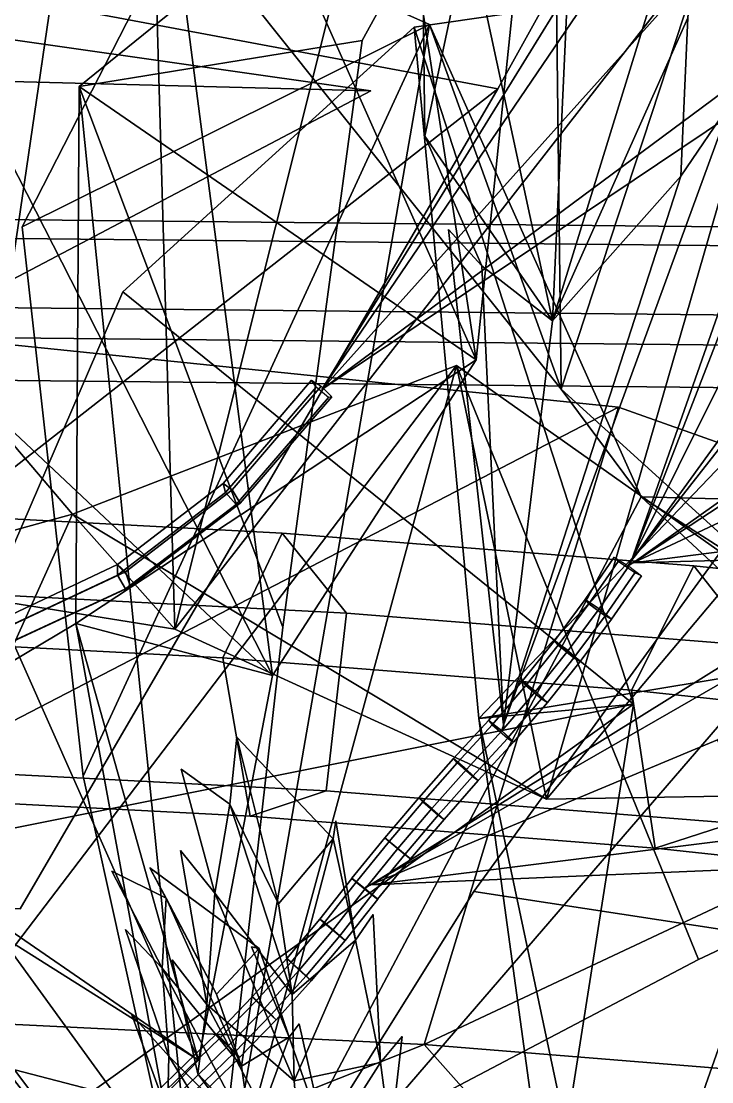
# Model space of a CAD drawing. Header units: metres. Extents: x -317 to 277, y -489 to 236.
# Drawn here: x 119.99 to 126.34, y -46.62 to -36.87 of the extents above; entities that cross this region are included whole.
import ezdxf

# ---------------------------------------------------------------- set-up
doc = ezdxf.new("R2010")
doc.units = ezdxf.units.M

msp = doc.modelspace()

# ---------------------------------------------------------------- linework, layer by layer
at = {"layer": 'Newplan_1Pdncle', "color": 3}
for points in [[(113.0661, -38.6264, 348.6104), (133.7614, -38.8333, 359.8993), (133.3191, -39.0024, 360.707), (112.6239, -38.7954, 349.418)], [(113.2667, -39.4394, 348.2277), (133.962, -39.6463, 359.5167), (133.7614, -38.8333, 359.8993), (113.0661, -38.6264, 348.6104)], [(112.6239, -38.7954, 349.418), (133.3191, -39.0024, 360.707), (133.257, -39.9158, 360.8041), (112.5617, -39.7088, 349.5152)], [(112.9568, -40.1046, 348.7837), (133.6521, -40.3115, 360.0727), (133.962, -39.6463, 359.5167), (113.2667, -39.4394, 348.2277)], [(112.5617, -39.7088, 349.5152), (133.257, -39.9158, 360.8041), (133.6521, -40.3115, 360.0727), (112.9568, -40.1046, 348.7837)], [(121.431, -48.1221, 417.9456), (141.0675, -45.5434, 430.7338), (140.8973, -46.3595, 431.1598), (121.2608, -48.9382, 418.3716)], [(121.9403, -48.2989, 417.1993), (141.5768, -45.7202, 429.9874), (141.0675, -45.5434, 430.7338), (121.431, -48.1221, 417.9456)], [(122.0865, -49.2069, 417.1579), (141.723, -46.6283, 429.946), (141.5768, -45.7202, 429.9874), (121.9403, -48.2989, 417.1993)], [(121.2608, -48.9382, 418.3716), (140.8973, -46.3595, 431.1598), (141.3055, -47.02117, 430.6664), (121.6689, -49.5998, 417.8783)]]:
    msp.add_3dface(points, dxfattribs=at)
at = {"layer": 'Newplan_Leaf', "color": 3}
for points in [[(122.7559, -40.2575, 302.8503), (148.5622, 1.5883, 324.7679), (147.3589, -4.05095, 317.9707)], [(122.7559, -40.2575, 302.8503), (147.3589, -4.05095, 317.9707), (148.5622, 1.5883, 324.7679)], [(147.3589, -4.05095, 317.9707), (145.3468, -15.04959, 301.2146), (122.7559, -40.2575, 302.8503)], [(147.3589, -4.05095, 317.9707), (122.7559, -40.2575, 302.8503), (145.3468, -15.04959, 301.2146)], [(156.9978, -14.8425, 284.7831), (162.2432, -13.7288, 277.663), (122.7559, -40.2575, 302.8503)], [(156.9978, -14.8425, 284.7831), (122.7559, -40.2575, 302.8503), (162.2432, -13.7288, 277.663)], [(122.7559, -40.2575, 302.8503), (145.3468, -15.04959, 301.2146), (156.9978, -14.8425, 284.7831)], [(122.7559, -40.2575, 302.8503), (156.9978, -14.8425, 284.7831), (145.3468, -15.04959, 301.2146)], [(99.2303, -34.08637, 293.8626), (123.2067, -37.5121, 295.3058), (92.8575, -36.7223, 279.0365)], [(99.2303, -34.08637, 293.8626), (92.8575, -36.7223, 279.0365), (123.2067, -37.5121, 295.3058)], [(124.8742, -39.6252, 417.0715), (126.2846, -35.05233, 415.9833), (126.1188, -36.8389, 415.1899)], [(124.8742, -39.6252, 417.0715), (126.1188, -36.8389, 415.1899), (126.2846, -35.05233, 415.9833)], [(124.8742, -39.6252, 417.0715), (125.0077, -36.7487, 417.7891), (126.2846, -35.05233, 415.9833)], [(124.8742, -39.6252, 417.0715), (126.2846, -35.05233, 415.9833), (125.0077, -36.7487, 417.7891)], [(123.7009, -37.9274, 420.003), (123.6677, -35.1107, 421.2354), (124.1025, -36.03465, 420.3268)], [(123.7009, -37.9274, 420.003), (124.1025, -36.03465, 420.3268), (123.6677, -35.1107, 421.2354)], [(123.7009, -37.9274, 420.003), (124.1025, -36.03465, 420.3268), (124.8742, -39.6252, 417.0715)], [(123.7009, -37.9274, 420.003), (124.8742, -39.6252, 417.0715), (124.1025, -36.03465, 420.3268)], [(124.1025, -36.03465, 420.3268), (125.0077, -36.7487, 417.7891), (124.8742, -39.6252, 417.0715)], [(124.1025, -36.03465, 420.3268), (124.8742, -39.6252, 417.0715), (125.0077, -36.7487, 417.7891)], [(125.6003, -41.8278, 415.8676), (127.4819, -36.4649, 418.2879), (127.4321, -37.1123, 417.4975)], [(125.6003, -41.8278, 415.8676), (127.4321, -37.1123, 417.4975), (127.4819, -36.4649, 418.2879)], [(92.8575, -36.7223, 279.0365), (123.2067, -37.5121, 295.3058), (105.2409, -46.974, 282.0248)], [(92.8575, -36.7223, 279.0365), (105.2409, -46.974, 282.0248), (123.2067, -37.5121, 295.3058)], [(124.8742, -39.6252, 417.0715), (126.1188, -36.8389, 415.1899), (126.0537, -38.2962, 415.5928)], [(124.8742, -39.6252, 417.0715), (126.0537, -38.2962, 415.5928), (126.1188, -36.8389, 415.1899)], [(127.4321, -37.1123, 417.4975), (127.329, -38.3582, 415.553), (125.6003, -41.8278, 415.8676)], [(127.4321, -37.1123, 417.4975), (125.6003, -41.8278, 415.8676), (127.329, -38.3582, 415.553)], [(126.0537, -38.2962, 415.5928), (126.5153, -37.6161, 414.9838), (124.4255, -43.3386, 416.0063)], [(126.0537, -38.2962, 415.5928), (124.4255, -43.3386, 416.0063), (126.5153, -37.6161, 414.9838)], [(128.4063, -37.956, 413.5476), (128.8647, -37.6623, 412.6815), (125.6003, -41.8278, 415.8676)], [(128.4063, -37.956, 413.5476), (125.6003, -41.8278, 415.8676), (128.8647, -37.6623, 412.6815)], [(124.2255, -39.1192, 419.2319), (123.7009, -37.9274, 420.003), (124.8742, -39.6252, 417.0715)], [(124.2255, -39.1192, 419.2319), (124.8742, -39.6252, 417.0715), (123.7009, -37.9274, 420.003)], [(125.6003, -41.8278, 415.8676), (127.329, -38.3582, 415.553), (128.4063, -37.956, 413.5476)], [(125.6003, -41.8278, 415.8676), (128.4063, -37.956, 413.5476), (127.329, -38.3582, 415.553)], [(124.4255, -43.3386, 416.0063), (124.8742, -39.6252, 417.0715), (126.0537, -38.2962, 415.5928)], [(124.4255, -43.3386, 416.0063), (126.0537, -38.2962, 415.5928), (124.8742, -39.6252, 417.0715)], [(125.616, -41.849, 415.8484), (130.6368, -38.2809, 415.3797), (130.001, -38.9745, 414.9783)], [(125.616, -41.849, 415.8484), (130.001, -38.9745, 414.9783), (130.6368, -38.2809, 415.3797)], [(124.4255, -43.3386, 416.0063), (123.9205, -38.7843, 420.149), (124.2255, -39.1192, 419.2319)], [(124.4255, -43.3386, 416.0063), (124.2255, -39.1192, 419.2319), (123.9205, -38.7843, 420.149)], [(130.001, -38.9745, 414.9783), (128.6269, -40.4376, 413.8315), (125.616, -41.849, 415.8484)], [(130.001, -38.9745, 414.9783), (125.616, -41.849, 415.8484), (128.6269, -40.4376, 413.8315)], [(124.2255, -39.1192, 419.2319), (124.8742, -39.6252, 417.0715), (124.4255, -43.3386, 416.0063)], [(124.2255, -39.1192, 419.2319), (124.4255, -43.3386, 416.0063), (124.8742, -39.6252, 417.0715)], [(125.616, -41.849, 415.8484), (128.6269, -40.4376, 413.8315), (128.9985, -41.4186, 411.7714)], [(125.616, -41.849, 415.8484), (128.9985, -41.4186, 411.7714), (128.6269, -40.4376, 413.8315)], [(128.9985, -41.4186, 411.7714), (129.2139, -41.7499, 410.8279), (125.616, -41.849, 415.8484)], [(128.9985, -41.4186, 411.7714), (125.616, -41.849, 415.8484), (129.2139, -41.7499, 410.8279)], [(123.2034, -44.8113, 416.0352), (128.4437, -41.5405, 416.0246), (127.7896, -42.1692, 415.5521)], [(123.2034, -44.8113, 416.0352), (127.7896, -42.1692, 415.5521), (128.4437, -41.5405, 416.0246)], [(127.7896, -42.1692, 415.5521), (126.3927, -43.4764, 414.2544), (123.2034, -44.8113, 416.0352)], [(127.7896, -42.1692, 415.5521), (123.2034, -44.8113, 416.0352), (126.3927, -43.4764, 414.2544)], [(122.3581, -44.9843, 424.7497), (121.976, -43.4536, 426.2123), (121.9106, -44.06969, 424.8293)], [(122.3581, -44.9843, 424.7497), (121.9106, -44.06969, 424.8293), (121.976, -43.4536, 426.2123)], [(122.8595, -44.3859, 425.4082), (121.976, -43.4536, 426.2123), (122.3581, -44.9843, 424.7497)], [(122.8595, -44.3859, 425.4082), (122.3581, -44.9843, 424.7497), (121.976, -43.4536, 426.2123)], [(123.2034, -44.8113, 416.0352), (126.3927, -43.4764, 414.2544), (126.8119, -44.3593, 412.1594)], [(123.2034, -44.8113, 416.0352), (126.8119, -44.3593, 412.1594), (126.3927, -43.4764, 414.2544)], [(121.9106, -44.06969, 424.8293), (121.4619, -43.7466, 425.1645), (121.7717, -44.8876, 424.1906)], [(121.9106, -44.06969, 424.8293), (121.7717, -44.8876, 424.1906), (121.4619, -43.7466, 425.1645)], [(122.4818, -45.8198, 424.0905), (121.9106, -44.06969, 424.8293), (121.7717, -44.8876, 424.1906)], [(122.4818, -45.8198, 424.0905), (121.7717, -44.8876, 424.1906), (121.9106, -44.06969, 424.8293)], [(122.4818, -45.8198, 424.0905), (122.3581, -44.9843, 424.7497), (121.9106, -44.06969, 424.8293)], [(122.4818, -45.8198, 424.0905), (121.9106, -44.06969, 424.8293), (122.3581, -44.9843, 424.7497)], [(123.0657, -45.3188, 424.98), (122.8853, -44.221, 426.0329), (122.8595, -44.3859, 425.4082)], [(123.0657, -45.3188, 424.98), (122.8595, -44.3859, 425.4082), (122.8853, -44.221, 426.0329)], [(126.8119, -44.3593, 412.1594), (127.0559, -44.649, 411.2091), (123.2034, -44.8113, 416.0352)], [(126.8119, -44.3593, 412.1594), (123.2034, -44.8113, 416.0352), (127.0559, -44.649, 411.2091)], [(122.8595, -44.3859, 425.4082), (122.3581, -44.9843, 424.7497), (122.4818, -45.8198, 424.0905)], [(122.8595, -44.3859, 425.4082), (122.4818, -45.8198, 424.0905), (122.3581, -44.9843, 424.7497)], [(123.0657, -45.3188, 424.98), (122.8595, -44.3859, 425.4082), (122.4818, -45.8198, 424.0905)], [(123.0657, -45.3188, 424.98), (122.4818, -45.8198, 424.0905), (122.8595, -44.3859, 425.4082)], [(121.7717, -44.8876, 424.1906), (121.458, -44.4932, 424.3435), (121.7004, -45.9111, 423.3815)], [(121.7717, -44.8876, 424.1906), (121.7004, -45.9111, 423.3815), (121.458, -44.4932, 424.3435)], [(122.1797, -45.3966, 424.8815), (121.1769, -44.6529, 425.7405), (121.7879, -45.8148, 424.0361)], [(122.1797, -45.3966, 424.8815), (121.7879, -45.8148, 424.0361), (121.1769, -44.6529, 425.7405)], [(121.7879, -45.8148, 424.0361), (121.1769, -44.6529, 425.7405), (121.3243, -44.9323, 424.2584)], [(121.7879, -45.8148, 424.0361), (121.3243, -44.9323, 424.2584), (121.1769, -44.6529, 425.7405)], [(121.3243, -44.9323, 424.2584), (120.8274, -44.6842, 424.5895), (121.2902, -45.5776, 423.4346)], [(121.3243, -44.9323, 424.2584), (121.2902, -45.5776, 423.4346), (120.8274, -44.6842, 424.5895)], [(106.7797, -44.7755, 308.9688), (149.4775, -76.1953, 318.3027), (141.5044, -74.9105, 314.5304)], [(106.7797, -44.7755, 308.9688), (141.5044, -74.9105, 314.5304), (149.4775, -76.1953, 318.3027)], [(141.5044, -74.9105, 314.5304), (124.2001, -73.4701, 304.3191), (106.7797, -44.7755, 308.9688)], [(141.5044, -74.9105, 314.5304), (106.7797, -44.7755, 308.9688), (124.2001, -73.4701, 304.3191)], [(106.7797, -44.7755, 308.9688), (124.2001, -73.4701, 304.3191), (114.5962, -87.9374, 294.1091)], [(106.7797, -44.7755, 308.9688), (114.5962, -87.9374, 294.1091), (124.2001, -73.4701, 304.3191)], [(122.0167, -46.4789, 423.2271), (121.3243, -44.9323, 424.2584), (121.2902, -45.5776, 423.4346)], [(122.0167, -46.4789, 423.2271), (121.2902, -45.5776, 423.4346), (121.3243, -44.9323, 424.2584)], [(122.0167, -46.4789, 423.2271), (121.7879, -45.8148, 424.0361), (121.3243, -44.9323, 424.2584)], [(122.0167, -46.4789, 423.2271), (121.3243, -44.9323, 424.2584), (121.7879, -45.8148, 424.0361)], [(122.5001, -46.6137, 423.6268), (121.7717, -44.8876, 424.1906), (121.7004, -45.9111, 423.3815)], [(122.5001, -46.6137, 423.6268), (121.7004, -45.9111, 423.3815), (121.7717, -44.8876, 424.1906)], [(122.5001, -46.6137, 423.6268), (122.4818, -45.8198, 424.0905), (121.7717, -44.8876, 424.1906)], [(122.5001, -46.6137, 423.6268), (121.7717, -44.8876, 424.1906), (122.4818, -45.8198, 424.0905)], [(123.2963, -46.443, 424.3551), (123.2265, -45.08262, 425.4224), (123.0657, -45.3188, 424.98)], [(123.2963, -46.443, 424.3551), (123.0657, -45.3188, 424.98), (123.2265, -45.08262, 425.4224)], [(121.2902, -45.5776, 423.4346), (120.9533, -45.2214, 423.6267), (121.3504, -46.3854, 422.4092)], [(121.2902, -45.5776, 423.4346), (121.3504, -46.3854, 422.4092), (120.9533, -45.2214, 423.6267)], [(123.0657, -45.3188, 424.98), (122.4818, -45.8198, 424.0905), (122.5001, -46.6137, 423.6268)], [(123.0657, -45.3188, 424.98), (122.5001, -46.6137, 423.6268), (122.4818, -45.8198, 424.0905)], [(123.2963, -46.443, 424.3551), (123.0657, -45.3188, 424.98), (122.5001, -46.6137, 423.6268)], [(123.2963, -46.443, 424.3551), (122.5001, -46.6137, 423.6268), (123.0657, -45.3188, 424.98)], [(122.1797, -45.3966, 424.8815), (121.7879, -45.8148, 424.0361), (122.0167, -46.4789, 423.2271)], [(122.1797, -45.3966, 424.8815), (122.0167, -46.4789, 423.2271), (121.7879, -45.8148, 424.0361)], [(122.4567, -46.2107, 424.2843), (122.1797, -45.3966, 424.8815), (122.0167, -46.4789, 423.2271)], [(122.4567, -46.2107, 424.2843), (122.0167, -46.4789, 423.2271), (122.1797, -45.3966, 424.8815)], [(122.4567, -46.2107, 424.2843), (122.1106, -45.3806, 425.5242), (122.1797, -45.3966, 424.8815)], [(122.4567, -46.2107, 424.2843), (122.1797, -45.3966, 424.8815), (122.1106, -45.3806, 425.5242)], [(121.7004, -45.9111, 423.3815), (121.3801, -45.499, 423.5023), (121.6168, -46.5489, 422.9602)], [(121.7004, -45.9111, 423.3815), (121.6168, -46.5489, 422.9602), (121.3801, -45.499, 423.5023)], [(122.1118, -47.1451, 422.6002), (121.2902, -45.5776, 423.4346), (121.3504, -46.3854, 422.4092)], [(122.1118, -47.1451, 422.6002), (121.3504, -46.3854, 422.4092), (121.2902, -45.5776, 423.4346)], [(122.1118, -47.1451, 422.6002), (122.0167, -46.4789, 423.2271), (121.2902, -45.5776, 423.4346)], [(122.1118, -47.1451, 422.6002), (121.2902, -45.5776, 423.4346), (122.0167, -46.4789, 423.2271)], [(122.5792, -47.5727, 422.9732), (121.7004, -45.9111, 423.3815), (121.6168, -46.5489, 422.9602)], [(122.5792, -47.5727, 422.9732), (121.6168, -46.5489, 422.9602), (121.7004, -45.9111, 423.3815)], [(122.5792, -47.5727, 422.9732), (122.5001, -46.6137, 423.6268), (121.7004, -45.9111, 423.3815)], [(122.5792, -47.5727, 422.9732), (121.7004, -45.9111, 423.3815), (122.5001, -46.6137, 423.6268)], [(121.3504, -46.3854, 422.4092), (121.0115, -46.00445, 422.5737), (121.3369, -46.9068, 421.8443)], [(121.3504, -46.3854, 422.4092), (121.3369, -46.9068, 421.8443), (121.0115, -46.00445, 422.5737)], [(122.7891, -47.1662, 423.4572), (122.5475, -46.0867, 424.788), (122.4567, -46.2107, 424.2843)], [(122.7891, -47.1662, 423.4572), (122.4567, -46.2107, 424.2843), (122.5475, -46.0867, 424.788)], [(122.4567, -46.2107, 424.2843), (122.0167, -46.4789, 423.2271), (122.1118, -47.1451, 422.6002)], [(122.4567, -46.2107, 424.2843), (122.1118, -47.1451, 422.6002), (122.0167, -46.4789, 423.2271)], [(122.7891, -47.1662, 423.4572), (122.4567, -46.2107, 424.2843), (122.1118, -47.1451, 422.6002)], [(122.7891, -47.1662, 423.4572), (122.1118, -47.1451, 422.6002), (122.4567, -46.2107, 424.2843)], [(123.3853, -47.1383, 424.0391), (123.4936, -46.2034, 424.7917), (123.2963, -46.443, 424.3551)], [(123.3853, -47.1383, 424.0391), (123.2963, -46.443, 424.3551), (123.4936, -46.2034, 424.7917)], [(122.297, -47.9295, 421.7616), (121.3504, -46.3854, 422.4092), (121.3369, -46.9068, 421.8443)], [(122.297, -47.9295, 421.7616), (121.3369, -46.9068, 421.8443), (121.3504, -46.3854, 422.4092)], [(122.297, -47.9295, 421.7616), (122.1118, -47.1451, 422.6002), (121.3504, -46.3854, 422.4092)], [(122.297, -47.9295, 421.7616), (121.3504, -46.3854, 422.4092), (122.1118, -47.1451, 422.6002)], [(123.2963, -46.443, 424.3551), (122.5001, -46.6137, 423.6268), (122.5792, -47.5727, 422.9732)], [(123.2963, -46.443, 424.3551), (122.5792, -47.5727, 422.9732), (122.5001, -46.6137, 423.6268)], [(123.3853, -47.1383, 424.0391), (123.2963, -46.443, 424.3551), (122.5792, -47.5727, 422.9732)], [(123.3853, -47.1383, 424.0391), (122.5792, -47.5727, 422.9732), (123.2963, -46.443, 424.3551)], [(122.5792, -47.5727, 422.9732), (121.6168, -46.5489, 422.9602), (121.9392, -46.9841, 422.7184)], [(122.5792, -47.5727, 422.9732), (121.9392, -46.9841, 422.7184), (121.6168, -46.5489, 422.9602)]]:
    msp.add_3dface(points, dxfattribs=at)
at = {"layer": 'Newplan_Mrstm', "color": 3}
for points in [[(124.1749, -39.9828, 420.6653), (122.2949, -27.6899, 422.2792), (120.994, -32.8149, 426.6087)], [(124.1749, -39.9828, 420.6653), (120.994, -32.8149, 426.6087), (122.2949, -27.6899, 422.2792)], [(121.405, -42.46, 416.5986), (125.1061, -27.6619, 415.6104), (121.1165, -32.5258, 419.9785)], [(121.405, -42.46, 416.5986), (121.1165, -32.5258, 419.9785), (125.1061, -27.6619, 415.6104)], [(127.5472, -34.5739, 413.3925), (125.1061, -27.6619, 415.6104), (121.405, -42.46, 416.5986)], [(127.5472, -34.5739, 413.3925), (121.405, -42.46, 416.5986), (125.1061, -27.6619, 415.6104)], [(124.791, -34.01839, 416.3513), (122.2949, -27.6899, 422.2792), (124.1749, -39.9828, 420.6653)], [(124.791, -34.01839, 416.3513), (124.1749, -39.9828, 420.6653), (122.2949, -27.6899, 422.2792)], [(124.9543, -40.2547, 420.7049), (124.8093, -28.02699, 421.2982), (121.4727, -35.8859, 424.3602)], [(124.9543, -40.2547, 420.7049), (121.4727, -35.8859, 424.3602), (124.8093, -28.02699, 421.2982)], [(127.8078, -31.5652, 417.0756), (124.8093, -28.02699, 421.2982), (124.9543, -40.2547, 420.7049)], [(127.8078, -31.5652, 417.0756), (124.9543, -40.2547, 420.7049), (124.8093, -28.02699, 421.2982)], [(121.1165, -32.5258, 419.9785), (116.8332, -30.444, 424.0601), (118.3886, -41.9758, 420.2538)], [(121.1165, -32.5258, 419.9785), (118.3886, -41.9758, 420.2538), (116.8332, -30.444, 424.0601)], [(120.4884, -35.1634, 418.0746), (117.8866, -31.04123, 425.6679), (119.4614, -42.1829, 420.1328)], [(120.4884, -35.1634, 418.0746), (119.4614, -42.1829, 420.1328), (117.8866, -31.04123, 425.6679)], [(126.892, -42.01679, 416.7257), (127.8078, -31.5652, 417.0756), (124.9543, -40.2547, 420.7049)], [(126.892, -42.01679, 416.7257), (124.9543, -40.2547, 420.7049), (127.8078, -31.5652, 417.0756)], [(120.994, -32.8149, 426.6087), (116.6569, -31.8079, 432.8401), (122.3031, -42.8845, 423.947)], [(120.994, -32.8149, 426.6087), (122.3031, -42.8845, 423.947), (116.6569, -31.8079, 432.8401)], [(122.3031, -42.8845, 423.947), (116.6569, -31.8079, 432.8401), (118.4416, -39.2538, 433.008)], [(122.3031, -42.8845, 423.947), (118.4416, -39.2538, 433.008), (116.6569, -31.8079, 432.8401)], [(124.373, -37.4925, 401.5409), (127.2916, -32.2315, 404.283), (119.5222, -36.5824, 406.2679)], [(124.373, -37.4925, 401.5409), (119.5222, -36.5824, 406.2679), (127.2916, -32.2315, 404.283)], [(121.405, -42.46, 416.5986), (121.1165, -32.5258, 419.9785), (118.3886, -41.9758, 420.2538)], [(121.405, -42.46, 416.5986), (118.3886, -41.9758, 420.2538), (121.1165, -32.5258, 419.9785)], [(124.1749, -39.9828, 420.6653), (120.994, -32.8149, 426.6087), (122.3031, -42.8845, 423.947)], [(124.1749, -39.9828, 420.6653), (122.3031, -42.8845, 423.947), (120.994, -32.8149, 426.6087)], [(120.5274, -37.4698, 421.7389), (124.791, -34.01839, 416.3513), (124.1749, -39.9828, 420.6653)], [(120.5274, -37.4698, 421.7389), (124.1749, -39.9828, 420.6653), (124.791, -34.01839, 416.3513)], [(123.1276, -37.04792, 415.1409), (124.791, -34.01839, 416.3513), (120.5274, -37.4698, 421.7389)], [(123.1276, -37.04792, 415.1409), (120.5274, -37.4698, 421.7389), (124.791, -34.01839, 416.3513)], [(124.8194, -44.02406, 413.6678), (127.5472, -34.5739, 413.3925), (121.405, -42.46, 416.5986)], [(124.8194, -44.02406, 413.6678), (121.405, -42.46, 416.5986), (127.5472, -34.5739, 413.3925)], [(124.8194, -44.02406, 413.6678), (132.1383, -35.3186, 408.3855), (127.5472, -34.5739, 413.3925)], [(124.8194, -44.02406, 413.6678), (127.5472, -34.5739, 413.3925), (132.1383, -35.3186, 408.3855)], [(115.8435, -39.998, 421.8387), (120.4884, -35.1634, 418.0746), (119.4614, -42.1829, 420.1328)], [(115.8435, -39.998, 421.8387), (119.4614, -42.1829, 420.1328), (120.4884, -35.1634, 418.0746)], [(118.7961, -37.5407, 415.8623), (120.4884, -35.1634, 418.0746), (115.8435, -39.998, 421.8387)], [(118.7961, -37.5407, 415.8623), (115.8435, -39.998, 421.8387), (120.4884, -35.1634, 418.0746)], [(129.5171, -43.9427, 407.968), (132.1383, -35.3186, 408.3855), (124.8194, -44.02406, 413.6678)], [(129.5171, -43.9427, 407.968), (124.8194, -44.02406, 413.6678), (132.1383, -35.3186, 408.3855)], [(124.1979, -43.2808, 413.1483), (131.3465, -35.8038, 406.5998), (123.6046, -36.9259, 411.1906)], [(124.1979, -43.2808, 413.1483), (123.6046, -36.9259, 411.1906), (131.3465, -35.8038, 406.5998)], [(132.1291, -41.9651, 407.475), (131.3465, -35.8038, 406.5998), (124.1979, -43.2808, 413.1483)], [(132.1291, -41.9651, 407.475), (124.1979, -43.2808, 413.1483), (131.3465, -35.8038, 406.5998)], [(123.7462, -36.9022, 417.8634), (121.4727, -35.8859, 424.3602), (120.0027, -38.7618, 422.7189)], [(123.7462, -36.9022, 417.8634), (120.0027, -38.7618, 422.7189), (121.4727, -35.8859, 424.3602)], [(124.9543, -40.2547, 420.7049), (121.4727, -35.8859, 424.3602), (123.7462, -36.9022, 417.8634)], [(124.9543, -40.2547, 420.7049), (123.7462, -36.9022, 417.8634), (121.4727, -35.8859, 424.3602)], [(114.7709, -45.00871, 404.4669), (124.373, -37.4925, 401.5409), (119.5222, -36.5824, 406.2679)], [(114.7709, -45.00871, 404.4669), (119.5222, -36.5824, 406.2679), (124.373, -37.4925, 401.5409)], [(123.7462, -36.9022, 417.8634), (120.0027, -38.7618, 422.7189), (120.5627, -43.8121, 419.9272)], [(123.7462, -36.9022, 417.8634), (120.5627, -43.8121, 419.9272), (120.0027, -38.7618, 422.7189)], [(123.7462, -36.9022, 417.8634), (120.5627, -43.8121, 419.9272), (121.6758, -48.8316, 417.7129)], [(123.7462, -36.9022, 417.8634), (121.6758, -48.8316, 417.7129), (120.5627, -43.8121, 419.9272)], [(125.6184, -43.1496, 408.8196), (123.6046, -36.9259, 411.1906), (120.9271, -39.3572, 410.9779)], [(125.6184, -43.1496, 408.8196), (120.9271, -39.3572, 410.9779), (123.6046, -36.9259, 411.1906)], [(125.6904, -41.244, 415.4945), (123.7462, -36.9022, 417.8634), (121.6758, -48.8316, 417.7129)], [(125.6904, -41.244, 415.4945), (121.6758, -48.8316, 417.7129), (123.7462, -36.9022, 417.8634)], [(124.1979, -43.2808, 413.1483), (123.6046, -36.9259, 411.1906), (125.6184, -43.1496, 408.8196)], [(124.1979, -43.2808, 413.1483), (125.6184, -43.1496, 408.8196), (123.6046, -36.9259, 411.1906)], [(125.6904, -41.244, 415.4945), (124.9543, -40.2547, 420.7049), (123.7462, -36.9022, 417.8634)], [(125.6904, -41.244, 415.4945), (123.7462, -36.9022, 417.8634), (124.9543, -40.2547, 420.7049)], [(122.3961, -42.4404, 415.5375), (123.1276, -37.04792, 415.1409), (120.5274, -37.4698, 421.7389)], [(122.3961, -42.4404, 415.5375), (120.5274, -37.4698, 421.7389), (123.1276, -37.04792, 415.1409)], [(119.9848, -45.03202, 399.2344), (124.373, -37.4925, 401.5409), (114.7709, -45.00871, 404.4669)], [(119.9848, -45.03202, 399.2344), (114.7709, -45.00871, 404.4669), (124.373, -37.4925, 401.5409)], [(121.6758, -48.8316, 417.7129), (120.5274, -37.4698, 421.7389), (120.4947, -42.4062, 423.7069)], [(121.6758, -48.8316, 417.7129), (120.4947, -42.4062, 423.7069), (120.5274, -37.4698, 421.7389)], [(120.5274, -37.4698, 421.7389), (124.1749, -39.9828, 420.6653), (120.4947, -42.4062, 423.7069)], [(120.5274, -37.4698, 421.7389), (120.4947, -42.4062, 423.7069), (124.1749, -39.9828, 420.6653)], [(121.6758, -48.8316, 417.7129), (122.3961, -42.4404, 415.5375), (120.5274, -37.4698, 421.7389)], [(121.6758, -48.8316, 417.7129), (120.5274, -37.4698, 421.7389), (122.3961, -42.4404, 415.5375)], [(120.4637, -41.404, 415.3511), (117.5629, -37.988, 418.2074), (116.843, -49.4302, 414.3119)], [(120.4637, -41.404, 415.3511), (116.843, -49.4302, 414.3119), (117.5629, -37.988, 418.2074)], [(120.4637, -41.404, 415.3511), (118.3886, -41.9758, 420.2538), (117.5629, -37.988, 418.2074)], [(120.4637, -41.404, 415.3511), (117.5629, -37.988, 418.2074), (118.3886, -41.9758, 420.2538)], [(118.4416, -39.2538, 433.008), (116.2201, -43.01445, 437.5094), (121.6225, -46.4216, 427.0645)], [(118.4416, -39.2538, 433.008), (121.6225, -46.4216, 427.0645), (116.2201, -43.01445, 437.5094)], [(122.3031, -42.8845, 423.947), (118.4416, -39.2538, 433.008), (121.6225, -46.4216, 427.0645)], [(122.3031, -42.8845, 423.947), (121.6225, -46.4216, 427.0645), (118.4416, -39.2538, 433.008)], [(125.6184, -43.1496, 408.8196), (120.9271, -39.3572, 410.9779), (118.6943, -44.5358, 412.3232)], [(125.6184, -43.1496, 408.8196), (118.6943, -44.5358, 412.3232), (120.9271, -39.3572, 410.9779)], [(115.0043, -45.8511, 404.7871), (125.483, -40.4185, 401.5351), (117.226, -39.5687, 405.1919)], [(115.0043, -45.8511, 404.7871), (117.226, -39.5687, 405.1919), (125.483, -40.4185, 401.5351)], [(116.843, -49.4302, 414.3119), (123.9937, -40.0362, 411.6214), (120.4637, -41.404, 415.3511)], [(116.843, -49.4302, 414.3119), (120.4637, -41.404, 415.3511), (123.9937, -40.0362, 411.6214)], [(116.843, -49.4302, 414.3119), (121.8891, -47.773, 410.0822), (123.9937, -40.0362, 411.6214)], [(116.843, -49.4302, 414.3119), (123.9937, -40.0362, 411.6214), (121.8891, -47.773, 410.0822)], [(123.9937, -40.0362, 411.6214), (124.8194, -44.02406, 413.6678), (120.4637, -41.404, 415.3511)], [(123.9937, -40.0362, 411.6214), (120.4637, -41.404, 415.3511), (124.8194, -44.02406, 413.6678)], [(124.1749, -39.9828, 420.6653), (122.3031, -42.8845, 423.947), (120.4947, -42.4062, 423.7069)], [(124.1749, -39.9828, 420.6653), (120.4947, -42.4062, 423.7069), (122.3031, -42.8845, 423.947)], [(121.8891, -47.773, 410.0822), (126.2163, -45.4982, 407.6591), (123.9937, -40.0362, 411.6214)], [(121.8891, -47.773, 410.0822), (123.9937, -40.0362, 411.6214), (126.2163, -45.4982, 407.6591)], [(123.9937, -40.0362, 411.6214), (129.5171, -43.9427, 407.968), (124.8194, -44.02406, 413.6678)], [(123.9937, -40.0362, 411.6214), (124.8194, -44.02406, 413.6678), (129.5171, -43.9427, 407.968)], [(126.2163, -45.4982, 407.6591), (129.5171, -43.9427, 407.968), (123.9937, -40.0362, 411.6214)], [(126.2163, -45.4982, 407.6591), (123.9937, -40.0362, 411.6214), (129.5171, -43.9427, 407.968)], [(125.6904, -41.244, 415.4945), (126.892, -42.01679, 416.7257), (124.9543, -40.2547, 420.7049)], [(125.6904, -41.244, 415.4945), (124.9543, -40.2547, 420.7049), (126.892, -42.01679, 416.7257)], [(123.6953, -46.2788, 400.1931), (125.483, -40.4185, 401.5351), (115.0043, -45.8511, 404.7871)], [(123.6953, -46.2788, 400.1931), (115.0043, -45.8511, 404.7871), (125.483, -40.4185, 401.5351)], [(123.6953, -46.2788, 400.1931), (131.5605, -42.5806, 399.0107), (125.483, -40.4185, 401.5351)], [(123.6953, -46.2788, 400.1931), (125.483, -40.4185, 401.5351), (131.5605, -42.5806, 399.0107)], [(130.2325, -45.8034, 409.6984), (127.203, -40.67, 412.0474), (124.1525, -44.8707, 414.6284)], [(130.2325, -45.8034, 409.6984), (124.1525, -44.8707, 414.6284), (127.203, -40.67, 412.0474)], [(116.8691, -41.2426, 429.9723), (114.4876, -45.09423, 437.7769), (120.8675, -46.7545, 427.1095)], [(116.8691, -41.2426, 429.9723), (120.8675, -46.7545, 427.1095), (114.4876, -45.09423, 437.7769)], [(117.2937, -48.8579, 429.0007), (116.8691, -41.2426, 429.9723), (120.8675, -46.7545, 427.1095)], [(117.2937, -48.8579, 429.0007), (120.8675, -46.7545, 427.1095), (116.8691, -41.2426, 429.9723)], [(121.6758, -48.8316, 417.7129), (128.1616, -41.3065, 410.79), (125.6904, -41.244, 415.4945)], [(121.6758, -48.8316, 417.7129), (125.6904, -41.244, 415.4945), (128.1616, -41.3065, 410.79)], [(128.1616, -41.3065, 410.79), (129.3697, -44.6589, 413.6316), (125.6904, -41.244, 415.4945)], [(128.1616, -41.3065, 410.79), (125.6904, -41.244, 415.4945), (129.3697, -44.6589, 413.6316)], [(129.3697, -44.6589, 413.6316), (126.892, -42.01679, 416.7257), (125.6904, -41.244, 415.4945)], [(129.3697, -44.6589, 413.6316), (125.6904, -41.244, 415.4945), (126.892, -42.01679, 416.7257)], [(121.6758, -48.8316, 417.7129), (125.4876, -48.9094, 412.0948), (128.1616, -41.3065, 410.79)], [(121.6758, -48.8316, 417.7129), (128.1616, -41.3065, 410.79), (125.4876, -48.9094, 412.0948)], [(125.4876, -48.9094, 412.0948), (129.0983, -47.8344, 408.1478), (128.1616, -41.3065, 410.79)], [(125.4876, -48.9094, 412.0948), (128.1616, -41.3065, 410.79), (129.0983, -47.8344, 408.1478)], [(120.4637, -41.404, 415.3511), (121.405, -42.46, 416.5986), (118.3886, -41.9758, 420.2538)], [(120.4637, -41.404, 415.3511), (118.3886, -41.9758, 420.2538), (121.405, -42.46, 416.5986)], [(124.8194, -44.02406, 413.6678), (121.405, -42.46, 416.5986), (120.4637, -41.404, 415.3511)], [(124.8194, -44.02406, 413.6678), (120.4637, -41.404, 415.3511), (121.405, -42.46, 416.5986)], [(125.1779, -47.913, 412.6227), (132.1291, -41.9651, 407.475), (124.1979, -43.2808, 413.1483)], [(125.1779, -47.913, 412.6227), (124.1979, -43.2808, 413.1483), (132.1291, -41.9651, 407.475)], [(125.1779, -47.913, 412.6227), (137.0416, -45.9751, 403.1805), (132.1291, -41.9651, 407.475)], [(125.1779, -47.913, 412.6227), (132.1291, -41.9651, 407.475), (137.0416, -45.9751, 403.1805)], [(120.4947, -42.4062, 423.7069), (117.9749, -43.9086, 428.1382), (121.6758, -48.8316, 417.7129)], [(120.4947, -42.4062, 423.7069), (121.6758, -48.8316, 417.7129), (117.9749, -43.9086, 428.1382)], [(120.4947, -42.4062, 423.7069), (121.6225, -46.4216, 427.0645), (117.9749, -43.9086, 428.1382)], [(120.4947, -42.4062, 423.7069), (117.9749, -43.9086, 428.1382), (121.6225, -46.4216, 427.0645)], [(120.4947, -42.4062, 423.7069), (122.3031, -42.8845, 423.947), (121.6225, -46.4216, 427.0645)], [(120.4947, -42.4062, 423.7069), (121.6225, -46.4216, 427.0645), (122.3031, -42.8845, 423.947)], [(123.6953, -46.2788, 400.1931), (129.6425, -46.7602, 397.6063), (131.5605, -42.5806, 399.0107)], [(123.6953, -46.2788, 400.1931), (131.5605, -42.5806, 399.0107), (129.6425, -46.7602, 397.6063)], [(121.6225, -46.4216, 427.0645), (116.2201, -43.01445, 437.5094), (118.4087, -49.7685, 431.8644)], [(121.6225, -46.4216, 427.0645), (118.4087, -49.7685, 431.8644), (116.2201, -43.01445, 437.5094)], [(124.8498, -48.03324, 410.7694), (125.6184, -43.1496, 408.8196), (116.843, -49.4302, 414.3119)], [(124.8498, -48.03324, 410.7694), (116.843, -49.4302, 414.3119), (125.6184, -43.1496, 408.8196)], [(125.6184, -43.1496, 408.8196), (118.6943, -44.5358, 412.3232), (116.843, -49.4302, 414.3119)], [(125.6184, -43.1496, 408.8196), (116.843, -49.4302, 414.3119), (118.6943, -44.5358, 412.3232)], [(124.8498, -48.03324, 410.7694), (124.1979, -43.2808, 413.1483), (125.6184, -43.1496, 408.8196)], [(124.8498, -48.03324, 410.7694), (125.6184, -43.1496, 408.8196), (124.1979, -43.2808, 413.1483)], [(124.8498, -48.03324, 410.7694), (125.1779, -47.913, 412.6227), (124.1979, -43.2808, 413.1483)], [(124.8498, -48.03324, 410.7694), (124.1979, -43.2808, 413.1483), (125.1779, -47.913, 412.6227)], [(121.6225, -46.4216, 427.0645), (118.4087, -49.7685, 431.8644), (117.9749, -43.9086, 428.1382)], [(121.6225, -46.4216, 427.0645), (117.9749, -43.9086, 428.1382), (118.4087, -49.7685, 431.8644)], [(117.9749, -43.9086, 428.1382), (119.4418, -49.5199, 422.7994), (121.6758, -48.8316, 417.7129)], [(117.9749, -43.9086, 428.1382), (121.6758, -48.8316, 417.7129), (119.4418, -49.5199, 422.7994)], [(121.6758, -48.8316, 417.7129), (118.452, -44.7263, 422.0548), (117.2937, -48.8579, 429.0007)], [(121.6758, -48.8316, 417.7129), (117.2937, -48.8579, 429.0007), (118.452, -44.7263, 422.0548)], [(130.2325, -45.8034, 409.6984), (124.1525, -44.8707, 414.6284), (121.6758, -48.8316, 417.7129)], [(130.2325, -45.8034, 409.6984), (121.6758, -48.8316, 417.7129), (124.1525, -44.8707, 414.6284)], [(120.8675, -46.7545, 427.1095), (114.4876, -45.09423, 437.7769), (117.5716, -50.7432, 435.479)], [(120.8675, -46.7545, 427.1095), (117.5716, -50.7432, 435.479), (114.4876, -45.09423, 437.7769)], [(128.7717, -50.05088, 412.5388), (130.2325, -45.8034, 409.6984), (121.6758, -48.8316, 417.7129)], [(128.7717, -50.05088, 412.5388), (121.6758, -48.8316, 417.7129), (130.2325, -45.8034, 409.6984)], [(114.2219, -50.05332, 402.6839), (123.6953, -46.2788, 400.1931), (115.0043, -45.8511, 404.7871)], [(114.2219, -50.05332, 402.6839), (115.0043, -45.8511, 404.7871), (123.6953, -46.2788, 400.1931)], [(133.8744, -51.2276, 407.7668), (137.0416, -45.9751, 403.1805), (125.1779, -47.913, 412.6227)], [(133.8744, -51.2276, 407.7668), (125.1779, -47.913, 412.6227), (137.0416, -45.9751, 403.1805)], [(114.2219, -50.05332, 402.6839), (127.377, -50.4221, 394.9079), (123.6953, -46.2788, 400.1931)], [(114.2219, -50.05332, 402.6839), (123.6953, -46.2788, 400.1931), (127.377, -50.4221, 394.9079)], [(127.377, -50.4221, 394.9079), (129.6425, -46.7602, 397.6063), (123.6953, -46.2788, 400.1931)], [(127.377, -50.4221, 394.9079), (123.6953, -46.2788, 400.1931), (129.6425, -46.7602, 397.6063)]]:
    msp.add_3dface(points, dxfattribs=at)
at = {"layer": 'Newplan_Petiole', "color": 3}
for points in [[(121.871, -41.2023, 302.9448), (122.7022, -40.2365, 302.7347), (122.6602, -40.172, 302.865), (121.8482, -41.1197, 303.0695)], [(121.8482, -41.1197, 303.0695), (122.6602, -40.172, 302.865), (122.7495, -40.2249, 302.9751), (121.9304, -41.1794, 303.1816)], [(121.9675, -41.3139, 302.9788), (122.8179, -40.3299, 302.7631), (122.7022, -40.2365, 302.7347), (121.871, -41.2023, 302.9448)], [(121.9304, -41.1794, 303.1816), (122.7495, -40.2249, 302.9751), (122.8484, -40.3239, 302.9111), (122.0052, -41.3012, 303.1248)], [(122.0052, -41.3012, 303.1248), (122.8484, -40.3239, 302.9111), (122.8179, -40.3299, 302.7631), (121.9675, -41.3139, 302.9788)], [(120.8782, -41.9626, 303.2673), (121.871, -41.2023, 302.9448), (121.8482, -41.1197, 303.0695), (120.8775, -41.8665, 303.3842)], [(120.8775, -41.8665, 303.3842), (121.8482, -41.1197, 303.0695), (121.9304, -41.1794, 303.1816), (120.9514, -41.9312, 303.4993)], [(120.9525, -42.08765, 303.3091), (121.9675, -41.3139, 302.9788), (121.871, -41.2023, 302.9448), (120.8782, -41.9626, 303.2673)], [(120.9514, -41.9312, 303.4993), (121.9304, -41.1794, 303.1816), (122.0052, -41.3012, 303.1248), (120.9985, -42.06994, 303.4522)], [(120.9985, -42.06994, 303.4522), (122.0052, -41.3012, 303.1248), (121.9675, -41.3139, 302.9788), (120.9525, -42.08765, 303.3091)], [(118.0819, -42.5251, 303.0537), (121.8472, -42.7221, 301.27), (122.3913, -41.5764, 302.2921), (118.6261, -41.3794, 304.0759)], [(118.6261, -41.3794, 304.0759), (122.3913, -41.5764, 302.2921), (122.9814, -42.3141, 303.6192), (119.2161, -42.1171, 305.4029)], [(121.8472, -42.7221, 301.27), (125.5999, -43.01995, 299.4738), (126.1732, -41.8762, 300.482), (122.3913, -41.5764, 302.2921)], [(122.3913, -41.5764, 302.2921), (126.1732, -41.8762, 300.482), (126.7524, -42.6131, 301.8143), (122.9814, -42.3141, 303.6192)], [(125.2088, -42.2262, 415.7785), (125.4778, -41.8364, 415.7452), (125.4433, -41.7973, 415.9247), (125.175, -42.1863, 415.9579)], [(125.175, -42.1863, 415.9579), (125.4433, -41.7973, 415.9247), (125.5751, -41.8793, 416.0289), (125.3034, -42.273, 416.0625)], [(125.5908, -41.842, 415.8665), (125.5993, -41.8273, 415.8663), (125.5989, -41.827, 415.8682), (125.5904, -41.8417, 415.8684)], [(125.5904, -41.8417, 415.8684), (125.5989, -41.827, 415.8682), (125.6003, -41.8278, 415.8694), (125.5918, -41.8425, 415.8695)], [(125.5925, -41.843, 415.8664), (125.6011, -41.8283, 415.8662), (125.5993, -41.8273, 415.8663), (125.5908, -41.842, 415.8665)], [(125.5918, -41.8425, 415.8695), (125.6003, -41.8278, 415.8694), (125.6017, -41.8286, 415.8681), (125.5931, -41.8433, 415.8682)], [(125.5931, -41.8433, 415.8682), (125.6017, -41.8286, 415.8681), (125.6011, -41.8283, 415.8662), (125.5925, -41.843, 415.8664)], [(119.7719, -42.4804, 303.6867), (120.8782, -41.9626, 303.2673), (120.8775, -41.8665, 303.3842), (119.7951, -42.3762, 303.7939)], [(119.7951, -42.3762, 303.7939), (120.8775, -41.8665, 303.3842), (120.9514, -41.9312, 303.4993), (119.8601, -42.4439, 303.9126)], [(125.3585, -42.338, 415.7704), (125.6311, -41.9429, 415.7368), (125.4778, -41.8364, 415.7452), (125.2088, -42.2262, 415.7785)], [(125.3034, -42.273, 416.0625), (125.5751, -41.8793, 416.0289), (125.6929, -41.9707, 415.911), (125.4185, -42.3682, 415.9449)], [(125.5635, -41.885, 415.8685), (125.5728, -41.8709, 415.8676), (125.5725, -41.8705, 415.8695), (125.5631, -41.8846, 415.8704)], [(125.5631, -41.8846, 415.8704), (125.5725, -41.8705, 415.8695), (125.5739, -41.8713, 415.8706), (125.5645, -41.8855, 415.8716)], [(125.5635, -41.885, 415.8685), (125.5748, -41.8726, 415.8655), (125.5746, -41.872, 415.8674), (125.5633, -41.8844, 415.8704)], [(125.5633, -41.8844, 415.8704), (125.5746, -41.872, 415.8674), (125.5759, -41.873, 415.8685), (125.5646, -41.8853, 415.8715)], [(125.5651, -41.8861, 415.8684), (125.5745, -41.872, 415.8675), (125.5728, -41.8709, 415.8676), (125.5635, -41.885, 415.8685)], [(125.5649, -41.8864, 415.8685), (125.5762, -41.874, 415.8655), (125.5748, -41.8726, 415.8655), (125.5635, -41.885, 415.8685)], [(125.5645, -41.8855, 415.8716), (125.5739, -41.8713, 415.8706), (125.5751, -41.8723, 415.8693), (125.5658, -41.8864, 415.8703)], [(125.5646, -41.8853, 415.8715), (125.5759, -41.873, 415.8685), (125.577, -41.8742, 415.8673), (125.5657, -41.8866, 415.8703)], [(125.5657, -41.8866, 415.8703), (125.577, -41.8742, 415.8673), (125.5762, -41.874, 415.8655), (125.5649, -41.8864, 415.8685)], [(125.5658, -41.8864, 415.8703), (125.5751, -41.8723, 415.8693), (125.5745, -41.872, 415.8675), (125.5651, -41.8861, 415.8684)], [(125.5728, -41.8709, 415.8676), (125.582, -41.8565, 415.8669), (125.5815, -41.8561, 415.8688), (125.5725, -41.8705, 415.8695)], [(125.5725, -41.8705, 415.8695), (125.5815, -41.8561, 415.8688), (125.583, -41.857, 415.8699), (125.5739, -41.8713, 415.8706)], [(125.5745, -41.872, 415.8675), (125.5836, -41.8576, 415.8668), (125.582, -41.8565, 415.8669), (125.5728, -41.8709, 415.8676)], [(125.5739, -41.8713, 415.8706), (125.583, -41.857, 415.8699), (125.5843, -41.8579, 415.8687), (125.5751, -41.8723, 415.8693)], [(125.5751, -41.8723, 415.8693), (125.5843, -41.8579, 415.8687), (125.5836, -41.8576, 415.8668), (125.5745, -41.872, 415.8675)], [(125.5748, -41.8726, 415.8655), (125.5874, -41.8623, 415.8608), (125.5874, -41.8614, 415.8627), (125.5746, -41.872, 415.8674)], [(125.5746, -41.872, 415.8674), (125.5874, -41.8614, 415.8627), (125.5887, -41.8625, 415.8638), (125.5759, -41.873, 415.8685)], [(125.5762, -41.874, 415.8655), (125.5887, -41.8638, 415.8609), (125.5874, -41.8623, 415.8608), (125.5748, -41.8726, 415.8655)], [(125.5759, -41.873, 415.8685), (125.5887, -41.8625, 415.8638), (125.5895, -41.8639, 415.8627), (125.577, -41.8742, 415.8673)], [(125.577, -41.8742, 415.8673), (125.5895, -41.8639, 415.8627), (125.5887, -41.8638, 415.8609), (125.5762, -41.874, 415.8655)], [(125.582, -41.8565, 415.8669), (125.5908, -41.842, 415.8665), (125.5904, -41.8417, 415.8684), (125.5815, -41.8561, 415.8688)], [(125.5815, -41.8561, 415.8688), (125.5904, -41.8417, 415.8684), (125.5918, -41.8425, 415.8695), (125.583, -41.857, 415.8699)], [(125.5836, -41.8576, 415.8668), (125.5925, -41.843, 415.8664), (125.5908, -41.842, 415.8665), (125.582, -41.8565, 415.8669)], [(125.583, -41.857, 415.8699), (125.5918, -41.8425, 415.8695), (125.5931, -41.8433, 415.8682), (125.5843, -41.8579, 415.8687)], [(125.5843, -41.8579, 415.8687), (125.5931, -41.8433, 415.8682), (125.5925, -41.843, 415.8664), (125.5836, -41.8576, 415.8668)], [(125.5874, -41.8623, 415.8608), (125.601, -41.8541, 415.8546), (125.6012, -41.8532, 415.8564), (125.5874, -41.8614, 415.8627)], [(125.5874, -41.8614, 415.8627), (125.6012, -41.8532, 415.8564), (125.6024, -41.8542, 415.8575), (125.5887, -41.8625, 415.8638)], [(125.5887, -41.8638, 415.8609), (125.602, -41.8558, 415.8547), (125.601, -41.8541, 415.8546), (125.5874, -41.8623, 415.8608)], [(125.5887, -41.8625, 415.8638), (125.6024, -41.8542, 415.8575), (125.6029, -41.8559, 415.8565), (125.5895, -41.8639, 415.8627)], [(125.5895, -41.8639, 415.8627), (125.6029, -41.8559, 415.8565), (125.602, -41.8558, 415.8547), (125.5887, -41.8638, 415.8609)], [(125.5999, -43.01995, 299.4738), (129.3377, -43.4184, 297.6662), (129.9402, -42.2773, 298.6604), (126.1732, -41.8762, 300.482)], [(125.601, -41.8541, 415.8546), (125.6151, -41.8485, 415.847), (125.6156, -41.8474, 415.8486), (125.6012, -41.8532, 415.8564)], [(125.602, -41.8558, 415.8547), (125.6159, -41.8503, 415.8472), (125.6151, -41.8485, 415.847), (125.601, -41.8541, 415.8546)], [(125.6012, -41.8532, 415.8564), (125.6156, -41.8474, 415.8486), (125.6167, -41.8486, 415.8499), (125.6024, -41.8542, 415.8575)], [(125.6029, -41.8559, 415.8565), (125.6169, -41.8504, 415.849), (125.6159, -41.8503, 415.8472), (125.602, -41.8558, 415.8547)], [(125.6024, -41.8542, 415.8575), (125.6167, -41.8486, 415.8499), (125.6169, -41.8504, 415.849), (125.6029, -41.8559, 415.8565)], [(126.1732, -41.8762, 300.482), (129.9402, -42.2773, 298.6604), (130.5085, -43.01334, 299.9979), (126.7524, -42.6131, 301.8143)], [(119.8223, -42.6135, 303.7381), (120.9525, -42.08765, 303.3091), (120.8782, -41.9626, 303.2673), (119.7719, -42.4804, 303.6867)], [(119.8601, -42.4439, 303.9126), (120.9514, -41.9312, 303.4993), (120.9985, -42.06994, 303.4522), (119.8771, -42.5927, 303.8776)], [(125.4185, -42.3682, 415.9449), (125.6929, -41.9707, 415.911), (125.6311, -41.9429, 415.7368), (125.3585, -42.338, 415.7704)], [(119.2161, -42.1171, 305.4029), (122.9814, -42.3141, 303.6192), (122.796, -43.9466, 303.4082), (119.0308, -43.7496, 305.1919)], [(119.8771, -42.5927, 303.8776), (120.9985, -42.06994, 303.4522), (120.9525, -42.08765, 303.3091), (119.8223, -42.6135, 303.7381)], [(124.9265, -42.6066, 415.8099), (125.2088, -42.2262, 415.7785), (125.175, -42.1863, 415.9579), (124.8934, -42.5659, 415.9893)], [(124.8934, -42.5659, 415.9893), (125.175, -42.1863, 415.9579), (125.3034, -42.273, 416.0625), (125.0183, -42.6572, 416.0942)], [(122.9814, -42.3141, 303.6192), (126.7524, -42.6131, 301.8143), (126.5304, -44.2432, 301.6207), (122.796, -43.9466, 303.4082)], [(125.0723, -42.7234, 415.8022), (125.3585, -42.338, 415.7704), (125.2088, -42.2262, 415.7785), (124.9265, -42.6066, 415.8099)], [(125.0183, -42.6572, 416.0942), (125.3034, -42.273, 416.0625), (125.4185, -42.3682, 415.9449), (125.1305, -42.756, 415.9768)], [(125.1305, -42.756, 415.9768), (125.4185, -42.3682, 415.9449), (125.3585, -42.338, 415.7704), (125.0723, -42.7234, 415.8022)], [(118.3306, -43.9815, 303.7395), (122.0959, -44.1785, 301.9558), (121.8472, -42.7221, 301.27), (118.0819, -42.5251, 303.0537)], [(124.6311, -42.9771, 415.8394), (124.9265, -42.6066, 415.8099), (124.8934, -42.5659, 415.9893), (124.5987, -42.9357, 416.0188)], [(124.5987, -42.9357, 416.0188), (124.8934, -42.5659, 415.9893), (125.0183, -42.6572, 416.0942), (124.72, -43.03147, 416.124)], [(124.7728, -43.09893, 415.8321), (125.0723, -42.7234, 415.8022), (124.9265, -42.6066, 415.8099), (124.6311, -42.9771, 415.8394)], [(124.72, -43.03147, 416.124), (125.0183, -42.6572, 416.0942), (125.1305, -42.756, 415.9768), (124.8292, -43.1338, 416.0068)], [(122.0959, -44.1785, 301.9558), (125.8193, -44.4744, 300.1735), (125.5999, -43.01995, 299.4738), (121.8472, -42.7221, 301.27)], [(124.8292, -43.1338, 416.0068), (125.1305, -42.756, 415.9768), (125.0723, -42.7234, 415.8022), (124.7728, -43.09893, 415.8321)], [(124.3205, -43.3403, 415.8671), (124.6311, -42.9771, 415.8394), (124.5987, -42.9357, 416.0188), (124.2881, -43.2988, 416.0465)], [(124.2881, -43.2988, 416.0465), (124.5987, -42.9357, 416.0188), (124.72, -43.03147, 416.124), (124.4094, -43.3946, 416.1517)], [(124.4622, -43.462, 415.8598), (124.7728, -43.09893, 415.8321), (124.6311, -42.9771, 415.8394), (124.3205, -43.3403, 415.8671)], [(124.4094, -43.3946, 416.1517), (124.72, -43.03147, 416.124), (124.8292, -43.1338, 416.0068), (124.5186, -43.497, 416.0345)], [(125.8193, -44.4744, 300.1735), (129.5281, -44.8702, 298.3799), (129.3377, -43.4184, 297.6662), (125.5999, -43.01995, 299.4738)], [(124.5186, -43.497, 416.0345), (124.8292, -43.1338, 416.0068), (124.7728, -43.09893, 415.8321), (124.4622, -43.462, 415.8598)], [(124, -43.6896, 415.8927), (124.3231, -43.3373, 415.8669), (124.2914, -43.2951, 416.0463), (123.9658, -43.6502, 416.0722)], [(123.9658, -43.6502, 416.0722), (124.2914, -43.2951, 416.0463), (124.4089, -43.3952, 416.1517), (124.0843, -43.7492, 416.1776)], [(124.14, -43.8134, 415.8855), (124.4605, -43.4639, 415.8599), (124.3231, -43.3373, 415.8669), (124, -43.6896, 415.8927)], [(124.3993, -43.3981, 415.9911), (124.409, -43.3842, 415.992), (124.4084, -43.3839, 415.9939), (124.3988, -43.3979, 415.993)], [(124.3988, -43.3979, 415.993), (124.4084, -43.3839, 415.9939), (124.4098, -43.3849, 415.9951), (124.4001, -43.3989, 415.9942)], [(124.4009, -43.3993, 415.9911), (124.4106, -43.3853, 415.9919), (124.409, -43.3842, 415.992), (124.3993, -43.3981, 415.9911)], [(124.4001, -43.3989, 415.9942), (124.4098, -43.3849, 415.9951), (124.4111, -43.3858, 415.9938), (124.4014, -43.3997, 415.9929)], [(124.4014, -43.3997, 415.9929), (124.4111, -43.3858, 415.9938), (124.4106, -43.3853, 415.9919), (124.4009, -43.3993, 415.9911)], [(124.409, -43.3842, 415.992), (124.4166, -43.3692, 415.9947), (124.4159, -43.3692, 415.9966), (124.4084, -43.3839, 415.9939)], [(124.4084, -43.3839, 415.9939), (124.4159, -43.3692, 415.9966), (124.4173, -43.3701, 415.9977), (124.4098, -43.3849, 415.9951)], [(124.4106, -43.3853, 415.9919), (124.4183, -43.3701, 415.9946), (124.4166, -43.3692, 415.9947), (124.409, -43.3842, 415.992)], [(124.4098, -43.3849, 415.9951), (124.4173, -43.3701, 415.9977), (124.4188, -43.3707, 415.9965), (124.4111, -43.3858, 415.9938)], [(124.4111, -43.3858, 415.9938), (124.4188, -43.3707, 415.9965), (124.4183, -43.3701, 415.9946), (124.4106, -43.3853, 415.9919)], [(124.4166, -43.3692, 415.9947), (124.4219, -43.3536, 415.999), (124.4211, -43.3539, 416.0009), (124.4159, -43.3692, 415.9966)], [(124.4159, -43.3692, 415.9966), (124.4211, -43.3539, 416.0009), (124.4225, -43.3547, 416.002), (124.4173, -43.3701, 415.9977)], [(124.4183, -43.3701, 415.9946), (124.4238, -43.3543, 415.9991), (124.4219, -43.3536, 415.999), (124.4166, -43.3692, 415.9947)], [(124.4173, -43.3701, 415.9977), (124.4225, -43.3547, 416.002), (124.4242, -43.3549, 416.0009), (124.4188, -43.3707, 415.9965)], [(124.4188, -43.3707, 415.9965), (124.4242, -43.3549, 416.0009), (124.4238, -43.3543, 415.9991), (124.4183, -43.3701, 415.9946)], [(124.4219, -43.3536, 415.999), (124.4247, -43.3379, 416.0049), (124.4239, -43.3385, 416.0067), (124.4211, -43.3539, 416.0009)], [(124.4211, -43.3539, 416.0009), (124.4239, -43.3385, 416.0067), (124.4253, -43.3392, 416.0079), (124.4225, -43.3547, 416.002)], [(124.4238, -43.3543, 415.9991), (124.4267, -43.3383, 416.005), (124.4247, -43.3379, 416.0049), (124.4219, -43.3536, 415.999)], [(124.4225, -43.3547, 416.002), (124.4253, -43.3392, 416.0079), (124.4271, -43.3391, 416.0068), (124.4242, -43.3549, 416.0009)], [(124.4242, -43.3549, 416.0009), (124.4271, -43.3391, 416.0068), (124.4267, -43.3383, 416.005), (124.4238, -43.3543, 415.9991)], [(124.0843, -43.7492, 416.1776), (124.4089, -43.3952, 416.1517), (124.515, -43.5011, 416.0348), (124.1935, -43.8516, 416.0604)], [(124.1935, -43.8516, 416.0604), (124.515, -43.5011, 416.0348), (124.4605, -43.4639, 415.8599), (124.14, -43.8134, 415.8855)], [(123.6837, -44.0484, 415.9112), (124, -43.6896, 415.8927), (123.9658, -43.6502, 416.0722), (123.647, -44.01179, 416.0908)], [(123.647, -44.01179, 416.0908), (123.9658, -43.6502, 416.0722), (124.0843, -43.7492, 416.1776), (123.7664, -44.1097, 416.1961)], [(119.0308, -43.7496, 305.1919), (122.796, -43.9466, 303.4082), (122.0959, -44.1785, 301.9558), (118.3306, -43.9815, 303.7395)], [(123.826, -44.1693, 415.9038), (124.14, -43.8134, 415.8855), (124, -43.6896, 415.8927), (123.6837, -44.0484, 415.9112)], [(123.7664, -44.1097, 416.1961), (124.0843, -43.7492, 416.1776), (124.1935, -43.8516, 416.0604), (123.8787, -44.2086, 416.0789)], [(123.8787, -44.2086, 416.0789), (124.1935, -43.8516, 416.0604), (124.14, -43.8134, 415.8855), (123.826, -44.1693, 415.9038)], [(122.796, -43.9466, 303.4082), (126.5304, -44.2432, 301.6207), (125.8193, -44.4744, 300.1735), (122.0959, -44.1785, 301.9558)], [(123.3741, -44.4133, 415.9224), (123.6837, -44.0484, 415.9112), (123.647, -44.01179, 416.0908), (123.3351, -44.3796, 416.1021)], [(123.3351, -44.3796, 416.1021), (123.647, -44.01179, 416.0908), (123.7664, -44.1097, 416.1961), (123.4553, -44.4765, 416.2074)], [(123.5188, -44.5314, 415.915), (123.826, -44.1693, 415.9038), (123.6837, -44.0484, 415.9112), (123.3741, -44.4133, 415.9224)], [(123.4553, -44.4765, 416.2074), (123.7664, -44.1097, 416.1961), (123.8787, -44.2086, 416.0789), (123.5706, -44.5717, 416.0901)], [(123.5706, -44.5717, 416.0901), (123.8787, -44.2086, 416.0789), (123.826, -44.1693, 415.9038), (123.5188, -44.5314, 415.915)], [(126.5304, -44.2432, 301.6207), (130.25, -44.64, 299.8219), (129.5281, -44.8702, 298.3799), (125.8193, -44.4744, 300.1735)], [(123.0716, -44.7843, 415.9264), (123.3741, -44.4133, 415.9224), (123.3351, -44.3796, 416.1021), (123.0326, -44.7505, 416.1061)], [(123.0326, -44.7505, 416.1061), (123.3351, -44.3796, 416.1021), (123.4553, -44.4765, 416.2074), (123.1528, -44.8474, 416.2114)], [(123.2163, -44.9024, 415.919), (123.5188, -44.5314, 415.915), (123.3741, -44.4133, 415.9224), (123.0716, -44.7843, 415.9264)], [(123.1528, -44.8474, 416.2114), (123.4553, -44.4765, 416.2074), (123.5706, -44.5717, 416.0901), (123.2681, -44.9427, 416.0941)], [(123.2681, -44.9427, 416.0941), (123.5706, -44.5717, 416.0901), (123.5188, -44.5314, 415.915), (123.2163, -44.9024, 415.919)], [(122.7788, -45.1579, 415.9232), (123.0716, -44.7843, 415.9264), (123.0303, -44.7534, 416.1061), (122.7381, -45.1263, 416.1029)], [(122.7381, -45.1263, 416.1029), (123.0303, -44.7534, 416.1061), (123.1514, -44.8492, 416.2114), (122.8556, -45.2266, 416.2082)], [(122.9218, -45.2781, 415.9157), (123.2187, -44.8994, 415.919), (123.0716, -44.7843, 415.9264), (122.7788, -45.1579, 415.9232)], [(122.8556, -45.2266, 416.2082), (123.1514, -44.8492, 416.2114), (123.2696, -44.9409, 416.0941), (122.9708, -45.3219, 416.0907)], [(123.1478, -44.845, 416.0506), (123.1599, -44.8333, 416.0489), (123.1597, -44.8327, 416.0508), (123.1475, -44.8445, 416.0525)], [(123.1475, -44.8445, 416.0525), (123.1597, -44.8327, 416.0508), (123.1609, -44.8338, 416.0519), (123.1488, -44.8456, 416.0536)], [(123.1492, -44.8465, 416.0505), (123.1613, -44.8347, 416.0489), (123.1599, -44.8333, 416.0489), (123.1478, -44.845, 416.0506)], [(123.1488, -44.8456, 416.0536), (123.1609, -44.8338, 416.0519), (123.1619, -44.8351, 416.0507), (123.1498, -44.8468, 416.0524)], [(123.1498, -44.8468, 416.0524), (123.1619, -44.8351, 416.0507), (123.1613, -44.8347, 416.0489), (123.1492, -44.8465, 416.0505)], [(123.1599, -44.8333, 416.0489), (123.1734, -44.8234, 416.0455), (123.1733, -44.8227, 416.0474), (123.1597, -44.8327, 416.0508)], [(123.1597, -44.8327, 416.0508), (123.1733, -44.8227, 416.0474), (123.1745, -44.8239, 416.0485), (123.1609, -44.8338, 416.0519)], [(123.1613, -44.8347, 416.0489), (123.1746, -44.825, 416.0455), (123.1734, -44.8234, 416.0455), (123.1599, -44.8333, 416.0489)], [(123.1609, -44.8338, 416.0519), (123.1745, -44.8239, 416.0485), (123.1753, -44.8253, 416.0473), (123.1619, -44.8351, 416.0507)], [(123.1619, -44.8351, 416.0507), (123.1753, -44.8253, 416.0473), (123.1746, -44.825, 416.0455), (123.1613, -44.8347, 416.0489)], [(123.1734, -44.8234, 416.0455), (123.1877, -44.8158, 416.0404), (123.1879, -44.815, 416.0422), (123.1733, -44.8227, 416.0474)], [(123.1733, -44.8227, 416.0474), (123.1879, -44.815, 416.0422), (123.189, -44.8162, 416.0434), (123.1745, -44.8239, 416.0485)], [(123.1746, -44.825, 416.0455), (123.1887, -44.8176, 416.0405), (123.1877, -44.8158, 416.0404), (123.1734, -44.8234, 416.0455)], [(123.1745, -44.8239, 416.0485), (123.189, -44.8162, 416.0434), (123.1895, -44.8178, 416.0423), (123.1753, -44.8253, 416.0473)], [(123.1753, -44.8253, 416.0473), (123.1895, -44.8178, 416.0423), (123.1887, -44.8176, 416.0405), (123.1746, -44.825, 416.0455)], [(123.1877, -44.8158, 416.0404), (123.2025, -44.8107, 416.0339), (123.203, -44.8097, 416.0356), (123.1879, -44.815, 416.0422)], [(123.1887, -44.8176, 416.0405), (123.2033, -44.8125, 416.034), (123.2025, -44.8107, 416.0339), (123.1877, -44.8158, 416.0404)], [(123.1879, -44.815, 416.0422), (123.203, -44.8097, 416.0356), (123.2039, -44.811, 416.0368), (123.189, -44.8162, 416.0434)], [(123.1895, -44.8178, 416.0423), (123.2041, -44.8127, 416.0358), (123.2033, -44.8125, 416.034), (123.1887, -44.8176, 416.0405)], [(123.189, -44.8162, 416.0434), (123.2039, -44.811, 416.0368), (123.2041, -44.8127, 416.0358), (123.1895, -44.8178, 416.0423)], [(122.9708, -45.3219, 416.0907), (123.2696, -44.9409, 416.0941), (123.2187, -44.8994, 415.919), (122.9218, -45.2781, 415.9157)], [(122.4732, -45.5213, 415.9181), (122.7788, -45.1579, 415.9232), (122.7381, -45.1263, 416.1029), (122.4333, -45.4889, 416.0978)], [(122.4333, -45.4889, 416.0978), (122.7381, -45.1263, 416.1029), (122.8556, -45.2266, 416.2082), (122.547, -45.5936, 416.2029)], [(122.612, -45.6462, 415.9104), (122.9218, -45.2781, 415.9157), (122.7788, -45.1579, 415.9232), (122.4732, -45.5213, 415.9181)], [(122.547, -45.5936, 416.2029), (122.8556, -45.2266, 416.2082), (122.9708, -45.3219, 416.0907), (122.6592, -45.6923, 416.0853)], [(122.6592, -45.6923, 416.0853), (122.9708, -45.3219, 416.0907), (122.9218, -45.2781, 415.9157), (122.612, -45.6462, 415.9104)], [(122.1553, -45.8738, 415.9109), (122.4732, -45.5213, 415.9181), (122.4333, -45.4889, 416.0978), (122.1162, -45.8407, 416.0907)], [(122.1162, -45.8407, 416.0907), (122.4333, -45.4889, 416.0978), (122.547, -45.5936, 416.2029), (122.226, -45.9497, 416.1957)], [(122.2898, -46.00354, 415.9031), (122.612, -45.6462, 415.9104), (122.4732, -45.5213, 415.9181), (122.1553, -45.8738, 415.9109)], [(122.226, -45.9497, 416.1957), (122.547, -45.5936, 416.2029), (122.6592, -45.6923, 416.0853), (122.3349, -46.05182, 416.078)], [(122.3349, -46.05182, 416.078), (122.6592, -45.6923, 416.0853), (122.612, -45.6462, 415.9104), (122.2898, -46.00354, 415.9031)], [(121.8228, -46.218, 415.9018), (122.1553, -45.8738, 415.9109), (122.1162, -45.8407, 416.0907), (121.7836, -46.1849, 416.0816)], [(121.7836, -46.1849, 416.0816), (122.1162, -45.8407, 416.0907), (122.226, -45.9497, 416.1957), (121.8935, -46.2938, 416.1865)], [(121.9572, -46.3477, 415.894), (122.2898, -46.00354, 415.9031), (122.1553, -45.8738, 415.9109), (121.8228, -46.218, 415.9018)], [(121.8935, -46.2938, 416.1865), (122.226, -45.9497, 416.1957), (122.3349, -46.05182, 416.078), (122.0024, -46.3959, 416.0688)], [(122.0024, -46.3959, 416.0688), (122.3349, -46.05182, 416.078), (122.2898, -46.00354, 415.9031), (121.9572, -46.3477, 415.894)], [(120.705, -47.301, 415.8687), (121.8255, -46.2152, 415.9019), (121.7871, -46.1814, 416.0817), (120.6482, -47.2827, 416.0459)], [(120.6482, -47.2827, 416.0459), (121.7871, -46.1814, 416.0817), (121.8929, -46.2945, 416.1865), (120.7242, -47.4208, 416.1464)], [(120.8166, -47.4506, 415.8581), (121.9554, -46.3494, 415.8939), (121.8255, -46.2152, 415.9019), (120.705, -47.301, 415.8687)], [(120.7242, -47.4208, 416.1464), (121.8929, -46.2945, 416.1865), (121.9985, -46.3998, 416.0687), (120.8298, -47.5262, 416.0285)], [(120.8298, -47.5262, 416.0285), (121.9985, -46.3998, 416.0687), (121.9554, -46.3494, 415.8939), (120.8166, -47.4506, 415.8581)]]:
    msp.add_3dface(points, dxfattribs=at)

doc.saveas('drawing.dxf')
